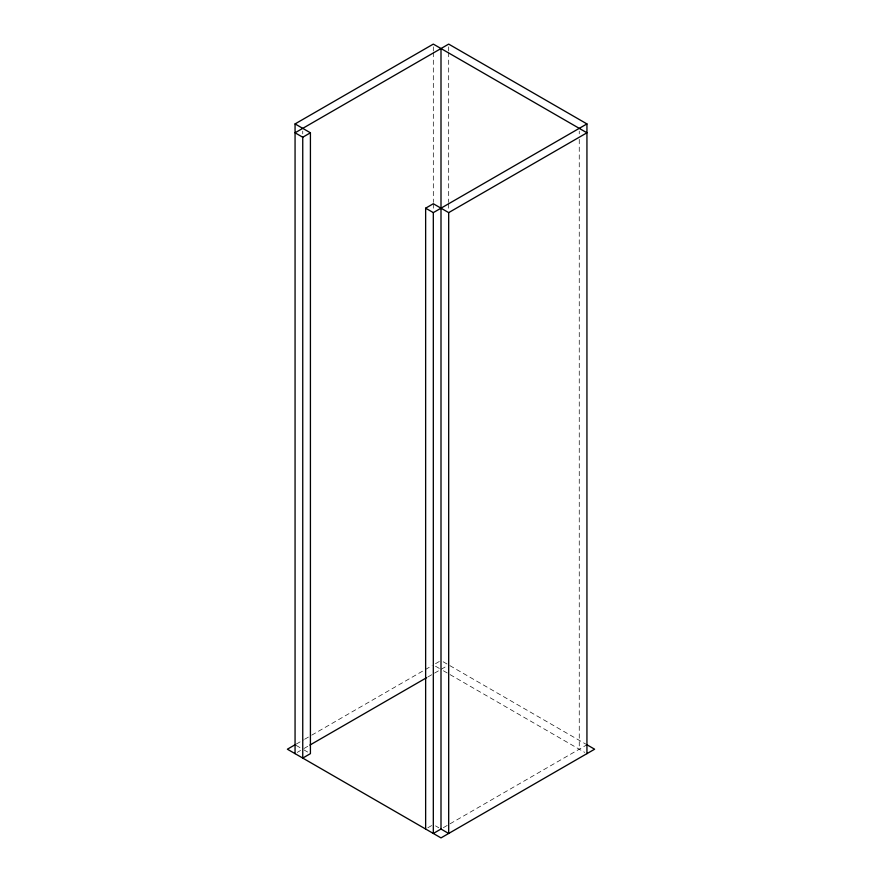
<?xml version="1.0" encoding="UTF-8"?>
<svg xmlns="http://www.w3.org/2000/svg" width="882" height="882" viewBox="0 0 882 882"><rect width="100%" height="100%" fill="white"/><g stroke="black" fill="none" stroke-linecap="round" stroke-linejoin="round"><path stroke-width="0.66" stroke-dasharray="4.41 3.31" d="M296.253 744.088L303.408 739.954M304.599 739.27L310.552 735.831M311.743 735.136L432.125 665.634M435.51 663.683L439.898 661.147M297.256 752.379L300.553 750.472M303.937 748.52L308.7 745.764M427.891 676.957L446.49 666.219M427.836 827.768L432.224 825.232M443.381 827.658L586.938 744.772M443.194 661.787L448.684 664.951M449.875 665.634L585.747 744.088M435.51 666.219L439.898 668.754M443.381 670.761L584.744 752.379M296.154 745.411L302.747 749.204M303.838 749.843L308.226 752.379M435.51 825.861L438.806 827.768M579.254 131.109L579.254 133.866M579.254 139.367L579.254 749.204M448.684 46.856L448.684 50.98M448.684 52.358L448.684 202.408M448.684 203.786L448.684 209.299M433.316 46.856L433.316 50.98M433.316 52.358L433.316 202.408M433.316 203.786L433.316 209.299M302.747 131.109L302.747 133.866"/><path stroke-width="1.32" d="M295.062 753.647L295.062 123.921L433.316 44.1L586.938 132.796L448.684 212.617L433.316 203.742L425.642 208.185L425.642 829.036M302.747 137.228L310.42 132.796L310.42 753.647L302.747 758.079L302.747 137.228L295.062 132.796L448.684 44.1L586.938 123.921L586.938 753.647M425.642 208.185L433.316 212.617L586.938 123.921M295.062 744.772L287.378 749.204L441 837.9L594.622 749.204L586.938 744.772M309.891 745.081L426.701 677.641M448.684 212.617L448.684 833.468L441 829.036L433.316 833.468L433.316 212.617M295.062 123.921L310.42 132.796M441 48.532L441 829.036"/></g></svg>
